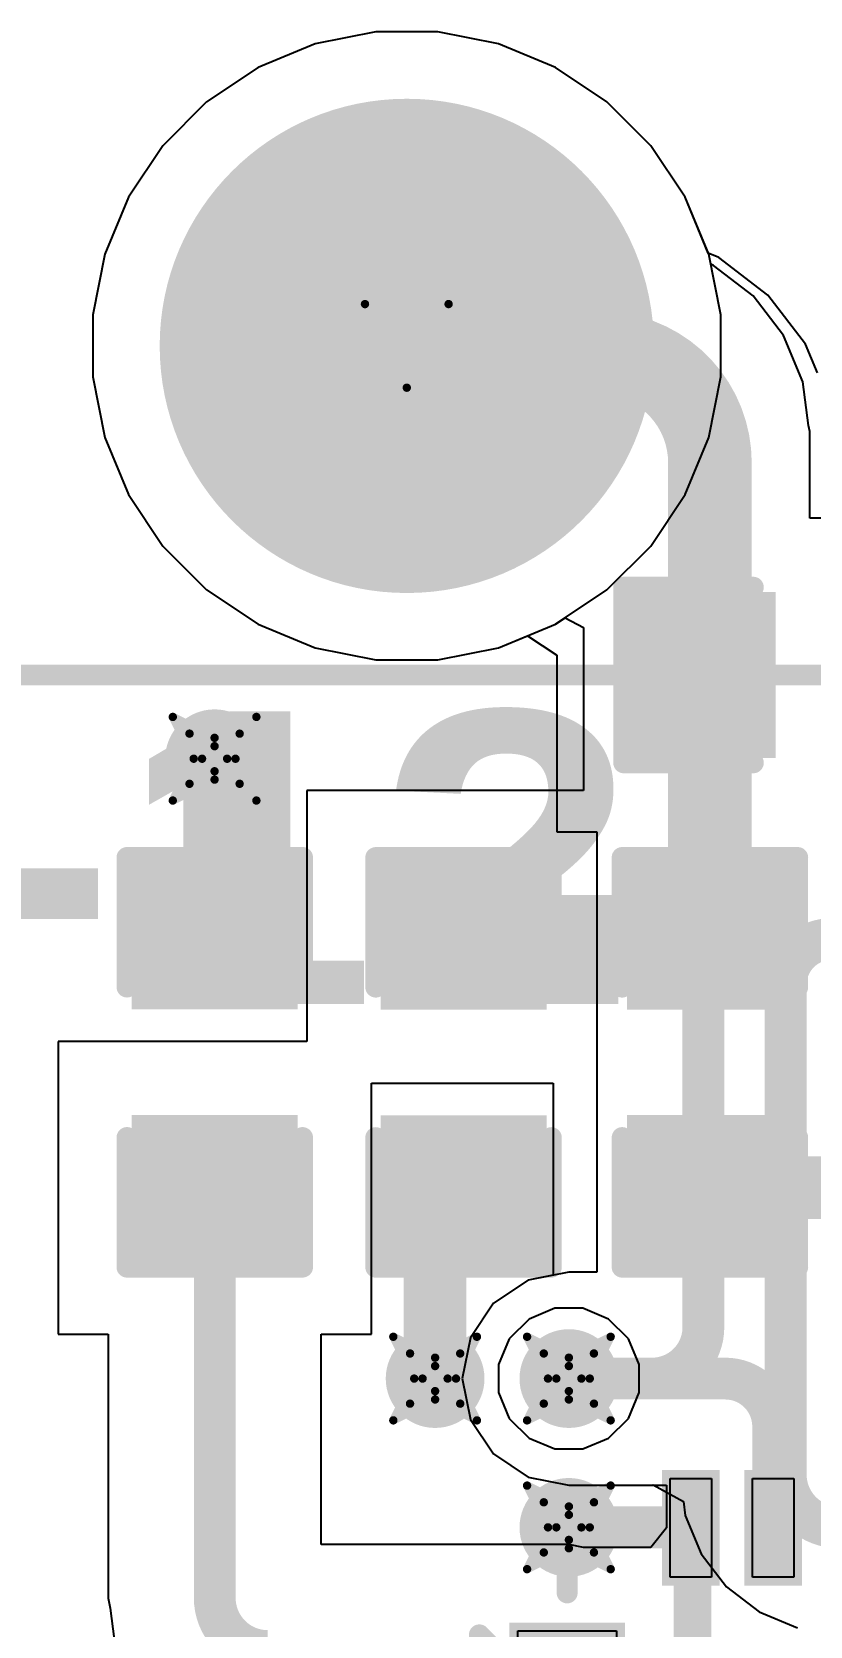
# Model space of a CAD drawing. Header units: inches. Extents: x -2 to 5376, y -4 to 5426.
# Drawn here: x 37.25 to 41.98, y 84.9 to 94.59 of the extents above; entities that cross this region are included whole.
import ezdxf

# ---------------------------------------------------------------- set-up
doc = ezdxf.new("R2010")
doc.units = ezdxf.units.IN
for name, color, linetype in [('Bottom Layer', 5, 'Continuous'), ('Bottom Overlay', 54, 'Continuous'), ('Bottom Paste', 16, 'Continuous'), ('Bottom Solder', 6, 'Continuous'), ('Drill Drawing', 1, 'Continuous'), ('Layer 1', 16, 'Continuous'), ('Layer 2', 76, 'Continuous'), ('Multi-Layer', 9, 'Continuous'), ('Pad Holes', 156, 'Continuous'), ('Top Layer', 1, 'Continuous'), ('Top Overlay', 2, 'Continuous'), ('Top Paste', 8, 'Continuous'), ('Top Solder', 216, 'Continuous'), ('Via Holes', 16, 'Continuous')]:
    doc.layers.add(name, color=color, linetype=linetype)
doc.styles.add('Arial Black_Bold', font='', dxfattribs={"height": 0.2})
doc.styles.get('Arial Black_Bold').set_extended_font_data('Arial Black', bold=True)

# ---------------------------------------------------------------- blocks, each defined once
blk = doc.blocks.new('VQFN_16_3_3__24')
at = {"layer": 'Top Layer'}
for points in [[(-0.8729, 1.8), (-0.6229, 1.8), (-0.6229, 1.2), (-0.8729, 1.2)], [(-0.373, 1.8), (-0.123, 1.8), (-0.123, 1.2), (-0.373, 1.2)], [(0.1271, 1.8), (0.3771, 1.8), (0.3771, 1.2), (0.1271, 1.2)], [(0.627, 1.8), (0.877, 1.8), (0.877, 1.2), (0.627, 1.2)], [(-1.8, 0.6234), (-1.8, 0.8734), (-1.2, 0.8734), (-1.2, 0.6234)], [(1.8, 0.8734), (1.8, 0.6234), (1.2, 0.6234), (1.2, 0.8734)], [(-0.7501, 0.7499), (0.7499, 0.7499), (0.7499, -0.7501), (-0.7501, -0.7501)], [(-1.8, 0.1235), (-1.8, 0.3735), (-1.2, 0.3735), (-1.2, 0.1235)], [(1.8, 0.3751), (1.8, 0.1251), (1.2, 0.1251), (1.2, 0.3751)], [(-1.8, -0.3766), (-1.8, -0.1266), (-1.2, -0.1266), (-1.2, -0.3766)], [(1.8, -0.1251), (1.8, -0.3751), (1.2, -0.3751), (1.2, -0.1251)], [(-1.8, -0.8765), (-1.8, -0.6265), (-1.2, -0.6265), (-1.2, -0.8765)], [(1.8, -0.6249), (1.8, -0.8749), (1.2, -0.8749), (1.2, -0.6249)], [(-0.6229, -1.8), (-0.8729, -1.8), (-0.8729, -1.2), (-0.6229, -1.2)], [(-0.123, -1.8), (-0.373, -1.8), (-0.373, -1.2), (-0.123, -1.2)], [(0.3771, -1.8), (0.1271, -1.8), (0.1271, -1.2), (0.3771, -1.2)], [(0.877, -1.8), (0.627, -1.8), (0.627, -1.2), (0.877, -1.2)]]:
    blk.add_hatch(color=1, dxfattribs=at).paths.add_polyline_path(points)
at = {"layer": 'Top Solder'}
for points in [[(-0.9237, 1.8508), (-0.5721, 1.8508), (-0.5721, 1.1492), (-0.9237, 1.1492)], [(-0.4238, 1.8508), (-0.0722, 1.8508), (-0.0722, 1.1492), (-0.4238, 1.1492)], [(0.0763, 1.8508), (0.4279, 1.8508), (0.4279, 1.1492), (0.0763, 1.1492)], [(0.5762, 1.8508), (0.9278, 1.8508), (0.9278, 1.1492), (0.5762, 1.1492)], [(-1.8508, 0.5726), (-1.8508, 0.9242), (-1.1492, 0.9242), (-1.1492, 0.5726)], [(1.8508, 0.9242), (1.8508, 0.5726), (1.1492, 0.5726), (1.1492, 0.9242)], [(-0.8009, 0.8007), (0.8007, 0.8007), (0.8007, -0.8009), (-0.8009, -0.8009)], [(-1.8508, 0.0727), (-1.8508, 0.4243), (-1.1492, 0.4243), (-1.1492, 0.0727)], [(1.8508, 0.4259), (1.8508, 0.0743), (1.1492, 0.0743), (1.1492, 0.4259)], [(-1.8508, -0.4274), (-1.8508, -0.0758), (-1.1492, -0.0758), (-1.1492, -0.4274)], [(1.8508, -0.0743), (1.8508, -0.4259), (1.1492, -0.4259), (1.1492, -0.0743)], [(-1.8508, -0.9273), (-1.8508, -0.5757), (-1.1492, -0.5757), (-1.1492, -0.9273)], [(1.8508, -0.5741), (1.8508, -0.9257), (1.1492, -0.9257), (1.1492, -0.5741)], [(-0.5721, -1.8508), (-0.9237, -1.8508), (-0.9237, -1.1492), (-0.5721, -1.1492)], [(-0.0722, -1.8508), (-0.4238, -1.8508), (-0.4238, -1.1492), (-0.0722, -1.1492)], [(0.4279, -1.8508), (0.0763, -1.8508), (0.0763, -1.1492), (0.4279, -1.1492)], [(0.9278, -1.8508), (0.5762, -1.8508), (0.5762, -1.1492), (0.9278, -1.1492)]]:
    blk.add_hatch(color=216, dxfattribs=at).paths.add_polyline_path(points)
at = {"layer": 'Top Overlay', "const_width": 0.127}
for points in [[(-1.4999, 1.1046), (-1.4999, 1.4999)], [(-1.4999, 1.4999), (-1.1041, 1.4999)], [(1.1082, 1.4999), (1.5001, 1.4999)], [(1.5001, 1.1046), (1.5001, 1.4999)], [(-2.0334, 0.85), (-1.9318, 0.7484)], [(-2.0334, 0.6468), (-2.0334, 0.85)], [(-2.0334, 0.6468), (-1.9318, 0.7484)], [(-1.4999, -1.5001), (-1.4999, -1.1076)], [(1.5001, -1.5001), (1.5001, -1.1061)], [(-1.4999, -1.5001), (-1.1041, -1.5001)], [(1.1082, -1.5001), (1.5001, -1.5001)]]:
    blk.add_lwpolyline(points, dxfattribs=at)
at = {"layer": 'Top Overlay', "const_width": 0.0635}
for points in [[(-1.5316, 1.4999, 1), (-1.4681, 1.4999, 1)], [(-1.5316, 1.4999, 1), (-1.4681, 1.4999, 1)], [(-1.1358, 1.4999, 1), (-1.0723, 1.4999, 1)], [(1.0765, 1.4999, 1), (1.14, 1.4999, 1)], [(1.4684, 1.4999, 1), (1.5319, 1.4999, 1)], [(1.4684, 1.4999, 1), (1.5319, 1.4999, 1)], [(-1.5316, 1.1046, 1), (-1.4681, 1.1046, 1)], [(1.4684, 1.1046, 1), (1.5319, 1.1046, 1)], [(-2.0651, 0.85, 1), (-2.0016, 0.85, 1)], [(-2.0651, 0.85, 1), (-2.0016, 0.85, 1)], [(-1.9635, 0.7484, 1), (-1.9, 0.7484, 1)], [(-1.9635, 0.7484, 1), (-1.9, 0.7484, 1)], [(-2.0651, 0.6468, 1), (-2.0016, 0.6468, 1)], [(-2.0651, 0.6468, 1), (-2.0016, 0.6468, 1)], [(-1.5316, -1.1076, 1), (-1.4681, -1.1076, 1)], [(1.4684, -1.1061, 1), (1.5319, -1.1061, 1)], [(-1.5316, -1.5001, 1), (-1.4681, -1.5001, 1)], [(-1.5316, -1.5001, 1), (-1.4681, -1.5001, 1)], [(-1.1358, -1.5001, 1), (-1.0723, -1.5001, 1)], [(1.0765, -1.5001, 1), (1.14, -1.5001, 1)], [(1.4684, -1.5001, 1), (1.5319, -1.5001, 1)], [(1.4684, -1.5001, 1), (1.5319, -1.5001, 1)]]:
    blk.add_lwpolyline(points, format="xyb", close=True, dxfattribs=at)
at = {"layer": 'Top Paste'}
for p, q in [((-0.8729, 1.8), (-0.8729, 1.8)), ((-0.8729, 1.8), (-0.6229, 1.8)), ((-0.8729, 1.2), (-0.8729, 1.8)), ((-0.6229, 1.8), (-0.6229, 1.2)), ((-0.3729, 1.8), (-0.3729, 1.8)), ((-0.3729, 1.8), (-0.1229, 1.8)), ((-0.3729, 1.2), (-0.3729, 1.8)), ((-0.1229, 1.8), (-0.1229, 1.2)), ((0.1271, 1.8), (0.1271, 1.8)), ((0.1271, 1.8), (0.3771, 1.8)), ((0.1271, 1.2), (0.1271, 1.8)), ((0.3771, 1.8), (0.3771, 1.2)), ((0.6271, 1.8), (0.6271, 1.8)), ((0.6271, 1.8), (0.8771, 1.8)), ((0.6271, 1.2), (0.6271, 1.8)), ((0.8771, 1.8), (0.8771, 1.2)), ((-0.6229, 1.2), (-0.8729, 1.2)), ((-0.1229, 1.2), (-0.3729, 1.2)), ((0.3771, 1.2), (0.1271, 1.2)), ((0.8771, 1.2), (0.6271, 1.2)), ((-1.7999, 0.6235), (-1.7999, 0.8735)), ((-1.7999, 0.8735), (-1.1999, 0.8735)), ((-1.1999, 0.8735), (-1.1999, 0.6235)), ((1.2, 0.6235), (1.2, 0.8735)), ((1.2, 0.8735), (1.8, 0.8735)), ((1.8, 0.8735), (1.8, 0.8735)), ((1.8, 0.8735), (1.8, 0.6235)), ((-1.7999, 0.6235), (-1.7999, 0.6235)), ((-1.1999, 0.6235), (-1.7999, 0.6235)), ((-0.6, 0.6), (-0.6, 0.6)), ((-0.6, 0.6), (0.6, 0.6)), ((-0.6, -0.6), (-0.6, 0.6)), ((0.6, 0.6), (0.6, -0.6)), ((1.8, 0.6235), (1.2, 0.6235)), ((-1.8, 0.1235), (-1.8, 0.3735)), ((-1.8, 0.3735), (-1.2, 0.3735)), ((-1.2, 0.3735), (-1.2, 0.1235)), ((1.2, 0.125), (1.2, 0.375)), ((1.2, 0.375), (1.8, 0.375)), ((1.8, 0.375), (1.8, 0.375)), ((1.8, 0.375), (1.8, 0.125)), ((-1.8, 0.1235), (-1.8, 0.1235)), ((-1.2, 0.1235), (-1.8, 0.1235)), ((1.8, 0.125), (1.2, 0.125)), ((-1.7999, -0.3765), (-1.7999, -0.1265)), ((-1.7999, -0.1265), (-1.1999, -0.1265)), ((-1.1999, -0.1265), (-1.1999, -0.3765)), ((1.2, -0.375), (1.2, -0.125)), ((1.2, -0.125), (1.8, -0.125)), ((1.8, -0.125), (1.8, -0.125)), ((1.8, -0.125), (1.8, -0.375)), ((-1.7999, -0.3765), (-1.7999, -0.3765)), ((-1.1999, -0.3765), (-1.7999, -0.3765)), ((1.8, -0.375), (1.2, -0.375)), ((-1.7999, -0.8765), (-1.7999, -0.6265)), ((-1.7999, -0.6265), (-1.1999, -0.6265)), ((-1.1999, -0.6265), (-1.1999, -0.8765)), ((0.6, -0.6), (-0.6, -0.6)), ((1.2, -0.875), (1.2, -0.625)), ((1.2, -0.625), (1.8, -0.625)), ((1.8, -0.625), (1.8, -0.625)), ((1.8, -0.625), (1.8, -0.875)), ((-1.7999, -0.8765), (-1.7999, -0.8765)), ((-1.1999, -0.8765), (-1.7999, -0.8765)), ((1.8, -0.875), (1.2, -0.875)), ((-0.8729, -1.8), (-0.8729, -1.2)), ((-0.8729, -1.2), (-0.6229, -1.2)), ((-0.6229, -1.2), (-0.6229, -1.8)), ((-0.3729, -1.8), (-0.3729, -1.2)), ((-0.3729, -1.2), (-0.1229, -1.2)), ((-0.1229, -1.2), (-0.1229, -1.8)), ((0.1271, -1.8), (0.1271, -1.2)), ((0.1271, -1.2), (0.3771, -1.2)), ((0.3771, -1.2), (0.3771, -1.8)), ((0.6271, -1.8), (0.6271, -1.2)), ((0.6271, -1.2), (0.8771, -1.2)), ((0.8771, -1.2), (0.8771, -1.8)), ((-0.6229, -1.8), (-0.8729, -1.8)), ((-0.6229, -1.8), (-0.6229, -1.8)), ((-0.1229, -1.8), (-0.3729, -1.8)), ((-0.1229, -1.8), (-0.1229, -1.8)), ((0.3771, -1.8), (0.1271, -1.8)), ((0.3771, -1.8), (0.3771, -1.8)), ((0.8771, -1.8), (0.6271, -1.8)), ((0.8771, -1.8), (0.8771, -1.8))]:
    blk.add_line(p, q, dxfattribs=at)
blk = doc.blocks.new('C___0603_99')
at = {"layer": 'Top Layer'}
for points in [[(-0.381, 0.4445), (-0.381, -0.4445), (-1.143, -0.4445), (-1.143, 0.4445)], [(1.143, 0.4445), (1.143, -0.4445), (0.381, -0.4445), (0.381, 0.4445)]]:
    blk.add_hatch(color=1, dxfattribs=at).paths.add_polyline_path(points)
at = {"layer": 'Top Paste'}
for points in [[(-0.381, 0.4445), (-0.381, -0.4445), (-1.143, -0.4445), (-1.143, 0.4445)], [(1.143, 0.4445), (1.143, -0.4445), (0.381, -0.4445), (0.381, 0.4445)]]:
    blk.add_hatch(color=8, dxfattribs=at).paths.add_polyline_path(points)
at = {"layer": 'Top Solder'}
for points in [[(-0.321, 0.5045), (-0.321, -0.5045), (-1.203, -0.5045), (-1.203, 0.5045)], [(1.203, 0.5045), (1.203, -0.5045), (0.321, -0.5045), (0.321, 0.5045)]]:
    blk.add_hatch(color=216, dxfattribs=at).paths.add_polyline_path(points)
at = {"layer": 'Top Overlay', "const_width": 0.127}
for points in [[(-1.2446, -0.5334), (-1.2446, 0.5334)], [(-0.4572, 0.5334), (-1.2446, 0.5334)], [(1.2446, 0.5334), (0.4572, 0.5334)], [(1.2446, -0.5334), (1.2446, 0.5334)], [(-0.4572, -0.5334), (-1.2446, -0.5334)], [(1.2446, -0.5334), (0.4572, -0.5334)]]:
    blk.add_lwpolyline(points, dxfattribs=at)
at = {"layer": 'Top Overlay', "const_width": 0.0635}
for points in [[(-1.2764, 0.5334, 1), (-1.2128, 0.5334, 1)], [(-1.2764, 0.5334, 1), (-1.2128, 0.5334, 1)], [(-0.4889, 0.5334, 1), (-0.4254, 0.5334, 1)], [(0.4254, 0.5334, 1), (0.4889, 0.5334, 1)], [(1.2128, 0.5334, 1), (1.2764, 0.5334, 1)], [(1.2128, 0.5334, 1), (1.2764, 0.5334, 1)], [(-1.2764, -0.5334, 1), (-1.2128, -0.5334, 1)], [(-1.2764, -0.5334, 1), (-1.2128, -0.5334, 1)], [(-0.4889, -0.5334, 1), (-0.4254, -0.5334, 1)], [(0.4254, -0.5334, 1), (0.4889, -0.5334, 1)], [(1.2128, -0.5334, 1), (1.2764, -0.5334, 1)], [(1.2128, -0.5334, 1), (1.2764, -0.5334, 1)]]:
    blk.add_lwpolyline(points, format="xyb", close=True, dxfattribs=at)
blk = doc.blocks.new('C___0603_100')
at = {"layer": 'Top Layer'}
for points in [[(-0.381, 0.4445), (-0.381, -0.4445), (-1.143, -0.4445), (-1.143, 0.4445)], [(1.143, 0.4445), (1.143, -0.4445), (0.381, -0.4445), (0.381, 0.4445)]]:
    blk.add_hatch(color=1, dxfattribs=at).paths.add_polyline_path(points)
at = {"layer": 'Top Paste'}
for points in [[(-0.381, 0.4445), (-0.381, -0.4445), (-1.143, -0.4445), (-1.143, 0.4445)], [(1.143, 0.4445), (1.143, -0.4445), (0.381, -0.4445), (0.381, 0.4445)]]:
    blk.add_hatch(color=8, dxfattribs=at).paths.add_polyline_path(points)
at = {"layer": 'Top Solder'}
for points in [[(-0.321, 0.5045), (-0.321, -0.5045), (-1.203, -0.5045), (-1.203, 0.5045)], [(1.203, 0.5045), (1.203, -0.5045), (0.321, -0.5045), (0.321, 0.5045)]]:
    blk.add_hatch(color=216, dxfattribs=at).paths.add_polyline_path(points)
at = {"layer": 'Top Overlay', "const_width": 0.127}
for points in [[(-1.2446, -0.5334), (-1.2446, 0.5334)], [(-0.4572, 0.5334), (-1.2446, 0.5334)], [(1.2446, 0.5334), (0.4572, 0.5334)], [(1.2446, -0.5334), (1.2446, 0.5334)], [(-0.4572, -0.5334), (-1.2446, -0.5334)], [(1.2446, -0.5334), (0.4572, -0.5334)]]:
    blk.add_lwpolyline(points, dxfattribs=at)
at = {"layer": 'Top Overlay', "const_width": 0.0635}
for points in [[(-1.2764, 0.5334, 1), (-1.2128, 0.5334, 1)], [(-1.2764, 0.5334, 1), (-1.2128, 0.5334, 1)], [(-0.4889, 0.5334, 1), (-0.4254, 0.5334, 1)], [(0.4254, 0.5334, 1), (0.4889, 0.5334, 1)], [(1.2128, 0.5334, 1), (1.2764, 0.5334, 1)], [(1.2128, 0.5334, 1), (1.2764, 0.5334, 1)], [(-1.2764, -0.5334, 1), (-1.2128, -0.5334, 1)], [(-1.2764, -0.5334, 1), (-1.2128, -0.5334, 1)], [(-0.4889, -0.5334, 1), (-0.4254, -0.5334, 1)], [(0.4254, -0.5334, 1), (0.4889, -0.5334, 1)], [(1.2128, -0.5334, 1), (1.2764, -0.5334, 1)], [(1.2128, -0.5334, 1), (1.2764, -0.5334, 1)]]:
    blk.add_lwpolyline(points, format="xyb", close=True, dxfattribs=at)
blk = doc.blocks.new('C___0603_102')
at = {"layer": 'Top Layer'}
for points in [[(-0.381, 0.4445), (-0.381, -0.4445), (-1.143, -0.4445), (-1.143, 0.4445)], [(1.143, 0.4445), (1.143, -0.4445), (0.381, -0.4445), (0.381, 0.4445)]]:
    blk.add_hatch(color=1, dxfattribs=at).paths.add_polyline_path(points)
at = {"layer": 'Top Paste'}
for points in [[(-0.381, 0.4445), (-0.381, -0.4445), (-1.143, -0.4445), (-1.143, 0.4445)], [(1.143, 0.4445), (1.143, -0.4445), (0.381, -0.4445), (0.381, 0.4445)]]:
    blk.add_hatch(color=8, dxfattribs=at).paths.add_polyline_path(points)
at = {"layer": 'Top Solder'}
for points in [[(-0.321, 0.5045), (-0.321, -0.5045), (-1.203, -0.5045), (-1.203, 0.5045)], [(1.203, 0.5045), (1.203, -0.5045), (0.321, -0.5045), (0.321, 0.5045)]]:
    blk.add_hatch(color=216, dxfattribs=at).paths.add_polyline_path(points)
at = {"layer": 'Top Overlay', "const_width": 0.127}
for points in [[(-1.2446, 0.5334), (-1.2446, -0.5334)], [(-1.2446, 0.5334), (-0.4572, 0.5334)], [(0.4572, 0.5334), (1.2446, 0.5334)], [(1.2446, 0.5334), (1.2446, -0.5334)], [(-1.2446, -0.5334), (-0.4572, -0.5334)], [(0.4572, -0.5334), (1.2446, -0.5334)]]:
    blk.add_lwpolyline(points, dxfattribs=at)
at = {"layer": 'Top Overlay', "const_width": 0.0635}
for points in [[(-1.2764, 0.5334, 1), (-1.2128, 0.5334, 1)], [(-1.2764, 0.5334, 1), (-1.2128, 0.5334, 1)], [(-0.4889, 0.5334, 1), (-0.4254, 0.5334, 1)], [(0.4254, 0.5334, 1), (0.4889, 0.5334, 1)], [(1.2128, 0.5334, 1), (1.2764, 0.5334, 1)], [(1.2128, 0.5334, 1), (1.2764, 0.5334, 1)], [(-1.2764, -0.5334, 1), (-1.2128, -0.5334, 1)], [(-1.2764, -0.5334, 1), (-1.2128, -0.5334, 1)], [(-0.4889, -0.5334, 1), (-0.4254, -0.5334, 1)], [(0.4254, -0.5334, 1), (0.4889, -0.5334, 1)], [(1.2128, -0.5334, 1), (1.2764, -0.5334, 1)], [(1.2128, -0.5334, 1), (1.2764, -0.5334, 1)]]:
    blk.add_lwpolyline(points, format="xyb", close=True, dxfattribs=at)
blk = doc.blocks.new('C___0603_B_103')
at = {"layer": 'Bottom Layer'}
for points in [[(-1.143, -0.4445), (-1.143, 0.4445), (-0.381, 0.4445), (-0.381, -0.4445)], [(0.381, -0.4445), (0.381, 0.4445), (1.143, 0.4445), (1.143, -0.4445)]]:
    blk.add_hatch(color=5, dxfattribs=at).paths.add_polyline_path(points)
at = {"layer": 'Bottom Paste'}
for points in [[(-1.143, -0.4445), (-1.143, 0.4445), (-0.381, 0.4445), (-0.381, -0.4445)], [(0.381, -0.4445), (0.381, 0.4445), (1.143, 0.4445), (1.143, -0.4445)]]:
    blk.add_hatch(color=16, dxfattribs=at).paths.add_polyline_path(points)
at = {"layer": 'Bottom Solder'}
for points in [[(-1.203, -0.5045), (-1.203, 0.5045), (-0.321, 0.5045), (-0.321, -0.5045)], [(0.321, -0.5045), (0.321, 0.5045), (1.203, 0.5045), (1.203, -0.5045)]]:
    blk.add_hatch(color=6, dxfattribs=at).paths.add_polyline_path(points)
at = {"layer": 'Bottom Overlay', "const_width": 0.127}
for points in [[(-1.2446, 0.5334), (-0.4572, 0.5334)], [(-1.2446, -0.5334), (-1.2446, 0.5334)], [(0.4572, 0.5334), (1.2446, 0.5334)], [(1.2446, -0.5334), (1.2446, 0.5334)], [(-1.2446, -0.5334), (-0.4572, -0.5334)], [(0.4572, -0.5334), (1.2446, -0.5334)]]:
    blk.add_lwpolyline(points, dxfattribs=at)
at = {"layer": 'Bottom Overlay', "const_width": 0.0635}
for points in [[(-1.2764, 0.5334, 1), (-1.2128, 0.5334, 1)], [(-1.2764, 0.5334, 1), (-1.2128, 0.5334, 1)], [(-0.4889, 0.5334, 1), (-0.4254, 0.5334, 1)], [(0.4254, 0.5334, 1), (0.4889, 0.5334, 1)], [(1.2128, 0.5334, 1), (1.2764, 0.5334, 1)], [(1.2128, 0.5334, 1), (1.2764, 0.5334, 1)], [(-1.2764, -0.5334, 1), (-1.2128, -0.5334, 1)], [(-1.2764, -0.5334, 1), (-1.2128, -0.5334, 1)], [(-0.4889, -0.5334, 1), (-0.4254, -0.5334, 1)], [(0.4254, -0.5334, 1), (0.4889, -0.5334, 1)], [(1.2128, -0.5334, 1), (1.2764, -0.5334, 1)], [(1.2128, -0.5334, 1), (1.2764, -0.5334, 1)]]:
    blk.add_lwpolyline(points, format="xyb", close=True, dxfattribs=at)
blk = doc.blocks.new('DB2ERM_5_08_12P_GN_128')
at = {"layer": 'Bottom Layer'}
h = blk.add_hatch(color=5, dxfattribs=at)
edge = h.paths.add_edge_path()
edge.add_arc((27.94, 0), 1.4, 0, 360)
at = {"layer": 'Bottom Solder'}
h = blk.add_hatch(color=6, dxfattribs=at)
edge = h.paths.add_edge_path()
edge.add_arc((27.94, 0), 1.5016, 0, 360)
at = {"layer": 'Layer 1'}
h = blk.add_hatch(color=16, dxfattribs=at)
edge = h.paths.add_edge_path()
edge.add_arc((27.94, 0), 1.4, 0, 360)
at = {"layer": 'Layer 2'}
h = blk.add_hatch(color=76, dxfattribs=at)
edge = h.paths.add_edge_path()
edge.add_arc((27.94, 0), 1.4, 0, 360)
at = {"layer": 'Multi-Layer'}
h = blk.add_hatch(color=9, dxfattribs=at)
edge = h.paths.add_edge_path()
edge.add_arc((27.94, 0), 1.4, 0, 360)
at = {"layer": 'Pad Holes'}
h = blk.add_hatch(color=7, dxfattribs=at)
edge = h.paths.add_edge_path()
edge.add_arc((27.94, 0), 0.95, 0, 360)
at = {"layer": 'Top Layer'}
h = blk.add_hatch(color=1, dxfattribs=at)
edge = h.paths.add_edge_path()
edge.add_arc((27.94, 0), 1.4, 0, 360)
at = {"layer": 'Top Solder'}
h = blk.add_hatch(color=216, dxfattribs=at)
edge = h.paths.add_edge_path()
edge.add_arc((27.94, 0), 1.5016, 0, 360)
at = {"layer": 'Top Overlay', "const_width": 0.127}
blk.add_lwpolyline([(35.6362, 2), (-35.6362, 2)], dxfattribs=at)

msp = doc.modelspace()

# ---------------------------------------------------------------- hatches: boundary and pattern name
at = {"layer": 'Bottom Layer'}
h = msp.add_hatch(color=5, dxfattribs=at)
edge = h.paths.add_edge_path()
edge.add_arc((38.357, 90.1706), 0.3, 0, 360)
h = msp.add_hatch(color=5, dxfattribs=at)
edge = h.paths.add_edge_path()
edge.add_arc((39.6971, 86.4042), 0.3, 0, 360)
h = msp.add_hatch(color=5, dxfattribs=at)
edge = h.paths.add_edge_path()
edge.add_arc((40.5099, 86.4042), 0.3, 0, 360)
h = msp.add_hatch(color=5, dxfattribs=at)
edge = h.paths.add_edge_path()
edge.add_arc((40.51, 85.5), 0.3, 0, 360)
at = {"layer": 'Layer 1'}
h = msp.add_hatch(color=16, dxfattribs=at)
edge = h.paths.add_edge_path()
edge.add_arc((38.357, 90.1706), 0.3, 0, 360)
h = msp.add_hatch(color=16, dxfattribs=at)
edge = h.paths.add_edge_path()
edge.add_arc((39.6971, 86.4042), 0.3, 0, 360)
h = msp.add_hatch(color=16, dxfattribs=at)
edge = h.paths.add_edge_path()
edge.add_arc((40.5099, 86.4042), 0.3, 0, 360)
h = msp.add_hatch(color=16, dxfattribs=at)
edge = h.paths.add_edge_path()
edge.add_arc((40.51, 85.5), 0.3, 0, 360)
at = {"layer": 'Layer 2'}
h = msp.add_hatch(color=76, dxfattribs=at)
edge = h.paths.add_edge_path()
edge.add_arc((38.357, 90.1706), 0.3, 0, 360)
h = msp.add_hatch(color=76, dxfattribs=at)
edge = h.paths.add_edge_path()
edge.add_arc((39.6971, 86.4042), 0.3, 0, 360)
h = msp.add_hatch(color=76, dxfattribs=at)
edge = h.paths.add_edge_path()
edge.add_arc((40.5099, 86.4042), 0.3, 0, 360)
h = msp.add_hatch(color=76, dxfattribs=at)
edge = h.paths.add_edge_path()
edge.add_arc((40.51, 85.5), 0.3, 0, 360)
at = {"layer": 'Top Layer'}
h = msp.add_hatch(color=1, dxfattribs=at)
edge = h.paths.add_edge_path()
edge.add_arc((38.357, 90.1706), 0.3, 0, 360)
h = msp.add_hatch(color=1, dxfattribs=at)
edge = h.paths.add_edge_path()
edge.add_arc((39.6971, 86.4042), 0.3, 0, 360)
h = msp.add_hatch(color=1, dxfattribs=at)
edge = h.paths.add_edge_path()
edge.add_arc((40.5099, 86.4042), 0.3, 0, 360)
h = msp.add_hatch(color=1, dxfattribs=at)
edge = h.paths.add_edge_path()
edge.add_arc((40.51, 85.5), 0.3, 0, 360)
at = {"layer": 'Via Holes'}
h = msp.add_hatch(color=7, dxfattribs=at)
edge = h.paths.add_edge_path()
edge.add_arc((38.357, 90.1706), 0.15, 0, 360)
h = msp.add_hatch(color=7, dxfattribs=at)
edge = h.paths.add_edge_path()
edge.add_arc((39.6971, 86.4042), 0.15, 0, 360)
h = msp.add_hatch(color=7, dxfattribs=at)
edge = h.paths.add_edge_path()
edge.add_arc((40.5099, 86.4042), 0.15, 0, 360)
h = msp.add_hatch(color=7, dxfattribs=at)
edge = h.paths.add_edge_path()
edge.add_arc((40.51, 85.5), 0.15, 0, 360)

# ---------------------------------------------------------------- linework, layer by layer
at = {"layer": 'Bottom Layer'}
for p, q in [((39.3371, 94.5872), (38.9685, 94.5139)), ((39.7129, 94.5872), (39.3371, 94.5872)), ((40.0816, 94.5139), (39.7129, 94.5872)), ((38.9685, 94.5139), (38.6212, 94.3701)), ((40.4288, 94.3701), (40.0816, 94.5139)), ((38.6212, 94.3701), (38.3087, 94.1613)), ((40.7413, 94.1613), (40.4288, 94.3701)), ((38.3087, 94.1613), (38.043, 93.8955)), ((41.0071, 93.8955), (40.7413, 94.1613)), ((38.043, 93.8955), (37.8342, 93.583)), ((41.2159, 93.583), (41.0071, 93.8955)), ((37.8342, 93.583), (37.6903, 93.2358)), ((41.3597, 93.2358), (41.2159, 93.583)), ((37.6903, 93.2358), (37.617, 92.8671)), ((41.3718, 93.1749), (41.3597, 93.2358)), ((41.3884, 93.1681), (41.3718, 93.1749)), ((41.6297, 92.9829), (41.3884, 93.1681)), ((41.8149, 92.7415), (41.6297, 92.9829)), ((37.617, 92.8671), (37.617, 92.4913)), ((41.9314, 92.4604), (41.8149, 92.7415)), ((37.617, 92.4913), (37.6903, 92.1227)), ((41.9662, 92.1955), (41.9314, 92.4604)), ((41.9735, 92.1588), (41.9662, 92.1955)), ((41.9735, 91.6318), (41.9735, 92.1588)), ((37.6903, 92.1227), (37.8342, 91.7755)), ((37.8342, 91.7755), (38.043, 91.4629)), ((42.2027, 91.6318), (41.9735, 91.6318)), ((38.043, 91.4629), (38.3087, 91.1972)), ((38.3087, 91.1972), (38.6212, 90.9884)), ((38.6212, 90.9884), (38.9685, 90.8446)), ((40.0816, 90.8446), (40.2592, 90.9181)), ((40.2592, 90.9181), (40.437, 90.7993)), ((38.9685, 90.8446), (39.3371, 90.7712)), ((39.3371, 90.7712), (39.7129, 90.7712)), ((39.7129, 90.7712), (40.0816, 90.8446)), ((40.437, 90.7993), (40.437, 89.7268)), ((40.437, 89.7268), (40.6799, 89.7268)), ((40.6799, 89.7268), (40.6799, 87.0516)), ((40.2621, 87.0023), (40.0521, 86.862)), ((40.5099, 87.0516), (40.2621, 87.0023)), ((40.6799, 87.0516), (40.5099, 87.0516)), ((40.0521, 86.862), (39.9117, 86.6519)), ((39.9117, 86.6519), (39.8624, 86.4042)), ((39.8624, 86.4042), (39.9117, 86.1564)), ((39.9117, 86.1564), (40.0521, 85.9463)), ((40.0521, 85.9463), (40.2621, 85.806)), ((40.2621, 85.806), (40.5099, 85.7567)), ((40.5099, 85.7567), (41.0156, 85.7567)), ((41.0156, 85.7567), (41.022, 85.758)), ((41.022, 85.758), (41.2061, 85.6566)), ((41.2061, 85.6566), (41.2172, 85.5721)), ((41.2172, 85.5721), (41.3136, 85.3393)), ((41.3136, 85.3393), (41.467, 85.1394)), ((41.467, 85.1394), (41.6668, 84.9861)), ((41.6668, 84.9861), (41.8996, 84.8897))]:
    msp.add_line(p, q, dxfattribs=at)
at = {"layer": 'Bottom Layer', "const_width": 0.254}
for points in [[(39.525, 92.6792), (40.8057, 92.6792)], [(41.3261, 90.6792), (41.3261, 92.1588)], [(41.3274, 86.7159), (41.3274, 90.678)], [(41.8276, 85.8218), (41.8276, 88.7972)], [(40.5099, 86.4042), (41.0156, 86.4042)]]:
    msp.add_lwpolyline(points, dxfattribs=at)
at = {"layer": 'Bottom Layer', "const_width": 0.127}
for points in [[(39.4615, 92.6792, 1), (39.5885, 92.6792, 1)], [(40.7422, 92.6792, 1), (40.8692, 92.6792, 1)], [(40.7422, 92.6792, 1), (40.8692, 92.6792, 1)], [(41.2626, 92.1588, 1), (41.3896, 92.1588, 1)], [(41.2626, 92.1588, 1), (41.3896, 92.1588, 1)], [(41.2626, 90.6792, 1), (41.3896, 90.6792, 1)], [(41.2639, 90.678, 1), (41.3909, 90.678, 1)], [(41.7641, 88.7972, 1), (41.8911, 88.7972, 1)], [(41.7641, 88.7972, 1), (41.8911, 88.7972, 1)], [(41.2639, 86.7159, 1), (41.3909, 86.7159, 1)], [(41.2639, 86.7159, 1), (41.3909, 86.7159, 1)], [(40.4464, 86.4042, 1), (40.5734, 86.4042, 1)], [(40.9521, 86.4042, 1), (41.0791, 86.4042, 1)], [(40.9521, 86.4042, 1), (41.0791, 86.4042, 1)], [(41.7641, 85.8218, 1), (41.8911, 85.8218, 1)], [(41.7641, 85.8218, 1), (41.8911, 85.8218, 1)]]:
    msp.add_lwpolyline(points, format="xyb", close=True, dxfattribs=at)
at = {"layer": 'Bottom Layer', "const_width": 0.254}
for points in [[(40.8057, 92.6792, -0.414214), (41.3261, 92.1588)], [(41.8276, 88.7972, -0.414214), (42.1052, 89.0749)], [(41.3274, 86.7159, -0.414214), (41.0156, 86.4042)], [(42.1494, 85.5, -0.414214), (41.8276, 85.8218)]]:
    msp.add_lwpolyline(points, format="xyb", dxfattribs=at)
at = {"layer": 'Drill Drawing', "const_width": 0.0508}
for points in [[(39.271, 92.9332), (39.779, 92.9332)], [(39.271, 92.9332), (39.525, 92.4252)], [(39.525, 92.4252), (39.779, 92.9332)], [(38.103, 90.4246), (38.357, 90.2976)], [(38.103, 90.4246), (38.23, 90.1706)], [(38.357, 90.2976), (38.611, 90.4246)], [(38.484, 90.1706), (38.611, 90.4246)], [(38.2046, 90.323), (38.357, 90.2468)], [(38.2046, 90.323), (38.2808, 90.1706)], [(38.357, 90.2468), (38.5094, 90.323)], [(38.4332, 90.1706), (38.5094, 90.323)], [(38.103, 89.9166), (38.23, 90.1706)], [(38.2046, 90.0182), (38.2808, 90.1706)], [(38.4332, 90.1706), (38.5094, 90.0182)], [(38.484, 90.1706), (38.611, 89.9166)], [(38.2046, 90.0182), (38.357, 90.0944)], [(38.357, 90.0944), (38.5094, 90.0182)], [(38.103, 89.9166), (38.357, 90.0436)], [(38.357, 90.0436), (38.611, 89.9166)], [(39.4431, 86.6582), (39.6971, 86.5312)], [(39.4431, 86.6582), (39.5701, 86.4042)], [(39.6971, 86.5312), (39.9511, 86.6582)], [(39.8241, 86.4042), (39.9511, 86.6582)], [(40.2559, 86.6582), (40.5099, 86.5312)], [(40.2559, 86.6582), (40.3829, 86.4042)], [(40.5099, 86.5312), (40.7639, 86.6582)], [(40.6369, 86.4042), (40.7639, 86.6582)], [(39.5447, 86.5566), (39.6971, 86.4804)], [(39.5447, 86.5566), (39.6209, 86.4042)], [(39.6971, 86.4804), (39.8495, 86.5566)], [(39.7733, 86.4042), (39.8495, 86.5566)], [(40.3575, 86.5566), (40.5099, 86.4804)], [(40.3575, 86.5566), (40.4337, 86.4042)], [(40.5099, 86.4804), (40.6623, 86.5566)], [(40.5861, 86.4042), (40.6623, 86.5566)], [(39.4431, 86.1502), (39.5701, 86.4042)], [(39.5447, 86.2518), (39.6209, 86.4042)], [(39.7733, 86.4042), (39.8495, 86.2518)], [(39.8241, 86.4042), (39.9511, 86.1502)], [(40.2559, 86.1502), (40.3829, 86.4042)], [(40.3575, 86.2518), (40.4337, 86.4042)], [(40.5861, 86.4042), (40.6623, 86.2518)], [(40.6369, 86.4042), (40.7639, 86.1502)], [(39.5447, 86.2518), (39.6971, 86.328)], [(39.6971, 86.328), (39.8495, 86.2518)], [(40.3575, 86.2518), (40.5099, 86.328)], [(40.5099, 86.328), (40.6623, 86.2518)], [(39.4431, 86.1502), (39.6971, 86.2772)], [(39.6971, 86.2772), (39.9511, 86.1502)], [(40.2559, 86.1502), (40.5099, 86.2772)], [(40.5099, 86.2772), (40.7639, 86.1502)], [(40.256, 85.754), (40.51, 85.627)], [(40.256, 85.754), (40.383, 85.5)], [(40.51, 85.627), (40.764, 85.754)], [(40.637, 85.5), (40.764, 85.754)], [(40.3576, 85.6524), (40.51, 85.5762)], [(40.3576, 85.6524), (40.4338, 85.5)], [(40.51, 85.5762), (40.6624, 85.6524)], [(40.5862, 85.5), (40.6624, 85.6524)], [(40.256, 85.246), (40.383, 85.5)], [(40.3576, 85.3476), (40.4338, 85.5)], [(40.3576, 85.3476), (40.51, 85.4238)], [(40.51, 85.4238), (40.6624, 85.3476)], [(40.5862, 85.5), (40.6624, 85.3476)], [(40.637, 85.5), (40.764, 85.246)], [(40.256, 85.246), (40.51, 85.373)], [(40.51, 85.373), (40.764, 85.246)]]:
    msp.add_lwpolyline(points, dxfattribs=at)
at = {"layer": 'Drill Drawing', "const_width": 0.0254}
for points in [[(39.2583, 92.9332, 1), (39.2837, 92.9332, 1)], [(39.2583, 92.9332, 1), (39.2837, 92.9332, 1)], [(39.7663, 92.9332, 1), (39.7917, 92.9332, 1)], [(39.7663, 92.9332, 1), (39.7917, 92.9332, 1)], [(39.5123, 92.4252, 1), (39.5377, 92.4252, 1)], [(39.5123, 92.4252, 1), (39.5377, 92.4252, 1)], [(38.0903, 90.4246, 1), (38.1157, 90.4246, 1)], [(38.0903, 90.4246, 1), (38.1157, 90.4246, 1)], [(38.5983, 90.4246, 1), (38.6237, 90.4246, 1)], [(38.5983, 90.4246, 1), (38.6237, 90.4246, 1)], [(38.1919, 90.323, 1), (38.2173, 90.323, 1)], [(38.1919, 90.323, 1), (38.2173, 90.323, 1)], [(38.3443, 90.2976, 1), (38.3697, 90.2976, 1)], [(38.3443, 90.2976, 1), (38.3697, 90.2976, 1)], [(38.4967, 90.323, 1), (38.5221, 90.323, 1)], [(38.4967, 90.323, 1), (38.5221, 90.323, 1)], [(38.2173, 90.1706, 1), (38.2427, 90.1706, 1)], [(38.2173, 90.1706, 1), (38.2427, 90.1706, 1)], [(38.2681, 90.1706, 1), (38.2935, 90.1706, 1)], [(38.2681, 90.1706, 1), (38.2935, 90.1706, 1)], [(38.3443, 90.2468, 1), (38.3697, 90.2468, 1)], [(38.3443, 90.2468, 1), (38.3697, 90.2468, 1)], [(38.4205, 90.1706, 1), (38.4459, 90.1706, 1)], [(38.4205, 90.1706, 1), (38.4459, 90.1706, 1)], [(38.4713, 90.1706, 1), (38.4967, 90.1706, 1)], [(38.4713, 90.1706, 1), (38.4967, 90.1706, 1)], [(38.3443, 90.0944, 1), (38.3697, 90.0944, 1)], [(38.3443, 90.0944, 1), (38.3697, 90.0944, 1)], [(38.1919, 90.0182, 1), (38.2173, 90.0182, 1)], [(38.1919, 90.0182, 1), (38.2173, 90.0182, 1)], [(38.3443, 90.0436, 1), (38.3697, 90.0436, 1)], [(38.3443, 90.0436, 1), (38.3697, 90.0436, 1)], [(38.4967, 90.0182, 1), (38.5221, 90.0182, 1)], [(38.4967, 90.0182, 1), (38.5221, 90.0182, 1)], [(38.0903, 89.9166, 1), (38.1157, 89.9166, 1)], [(38.0903, 89.9166, 1), (38.1157, 89.9166, 1)], [(38.5983, 89.9166, 1), (38.6237, 89.9166, 1)], [(38.5983, 89.9166, 1), (38.6237, 89.9166, 1)], [(39.4304, 86.6582, 1), (39.4558, 86.6582, 1)], [(39.4304, 86.6582, 1), (39.4558, 86.6582, 1)], [(39.9384, 86.6582, 1), (39.9638, 86.6582, 1)], [(39.9384, 86.6582, 1), (39.9638, 86.6582, 1)], [(40.2432, 86.6582, 1), (40.2686, 86.6582, 1)], [(40.2432, 86.6582, 1), (40.2686, 86.6582, 1)], [(40.7512, 86.6582, 1), (40.7766, 86.6582, 1)], [(40.7512, 86.6582, 1), (40.7766, 86.6582, 1)], [(39.532, 86.5566, 1), (39.5574, 86.5566, 1)], [(39.532, 86.5566, 1), (39.5574, 86.5566, 1)], [(39.6844, 86.5312, 1), (39.7098, 86.5312, 1)], [(39.6844, 86.5312, 1), (39.7098, 86.5312, 1)], [(39.8368, 86.5566, 1), (39.8622, 86.5566, 1)], [(39.8368, 86.5566, 1), (39.8622, 86.5566, 1)], [(40.3448, 86.5566, 1), (40.3702, 86.5566, 1)], [(40.3448, 86.5566, 1), (40.3702, 86.5566, 1)], [(40.4972, 86.5312, 1), (40.5226, 86.5312, 1)], [(40.4972, 86.5312, 1), (40.5226, 86.5312, 1)], [(40.6496, 86.5566, 1), (40.675, 86.5566, 1)], [(40.6496, 86.5566, 1), (40.675, 86.5566, 1)], [(39.5574, 86.4042, 1), (39.5828, 86.4042, 1)], [(39.5574, 86.4042, 1), (39.5828, 86.4042, 1)], [(39.6082, 86.4042, 1), (39.6336, 86.4042, 1)], [(39.6082, 86.4042, 1), (39.6336, 86.4042, 1)], [(39.6844, 86.4804, 1), (39.7098, 86.4804, 1)], [(39.6844, 86.4804, 1), (39.7098, 86.4804, 1)], [(39.7606, 86.4042, 1), (39.786, 86.4042, 1)], [(39.7606, 86.4042, 1), (39.786, 86.4042, 1)], [(39.8114, 86.4042, 1), (39.8368, 86.4042, 1)], [(39.8114, 86.4042, 1), (39.8368, 86.4042, 1)], [(40.3702, 86.4042, 1), (40.3956, 86.4042, 1)], [(40.3702, 86.4042, 1), (40.3956, 86.4042, 1)], [(40.421, 86.4042, 1), (40.4464, 86.4042, 1)], [(40.421, 86.4042, 1), (40.4464, 86.4042, 1)], [(40.4972, 86.4804, 1), (40.5226, 86.4804, 1)], [(40.4972, 86.4804, 1), (40.5226, 86.4804, 1)], [(40.5734, 86.4042, 1), (40.5988, 86.4042, 1)], [(40.5734, 86.4042, 1), (40.5988, 86.4042, 1)], [(40.6242, 86.4042, 1), (40.6496, 86.4042, 1)], [(40.6242, 86.4042, 1), (40.6496, 86.4042, 1)], [(39.6844, 86.328, 1), (39.7098, 86.328, 1)], [(39.6844, 86.328, 1), (39.7098, 86.328, 1)], [(40.4972, 86.328, 1), (40.5226, 86.328, 1)], [(40.4972, 86.328, 1), (40.5226, 86.328, 1)], [(39.532, 86.2518, 1), (39.5574, 86.2518, 1)], [(39.532, 86.2518, 1), (39.5574, 86.2518, 1)], [(39.6844, 86.2772, 1), (39.7098, 86.2772, 1)], [(39.6844, 86.2772, 1), (39.7098, 86.2772, 1)], [(39.8368, 86.2518, 1), (39.8622, 86.2518, 1)], [(39.8368, 86.2518, 1), (39.8622, 86.2518, 1)], [(40.3448, 86.2518, 1), (40.3702, 86.2518, 1)], [(40.3448, 86.2518, 1), (40.3702, 86.2518, 1)], [(40.4972, 86.2772, 1), (40.5226, 86.2772, 1)], [(40.4972, 86.2772, 1), (40.5226, 86.2772, 1)], [(40.6496, 86.2518, 1), (40.675, 86.2518, 1)], [(40.6496, 86.2518, 1), (40.675, 86.2518, 1)], [(39.4304, 86.1502, 1), (39.4558, 86.1502, 1)], [(39.4304, 86.1502, 1), (39.4558, 86.1502, 1)], [(39.9384, 86.1502, 1), (39.9638, 86.1502, 1)], [(39.9384, 86.1502, 1), (39.9638, 86.1502, 1)], [(40.2432, 86.1502, 1), (40.2686, 86.1502, 1)], [(40.2432, 86.1502, 1), (40.2686, 86.1502, 1)], [(40.7512, 86.1502, 1), (40.7766, 86.1502, 1)], [(40.7512, 86.1502, 1), (40.7766, 86.1502, 1)], [(40.2433, 85.754, 1), (40.2687, 85.754, 1)], [(40.2433, 85.754, 1), (40.2687, 85.754, 1)], [(40.7513, 85.754, 1), (40.7767, 85.754, 1)], [(40.7513, 85.754, 1), (40.7767, 85.754, 1)], [(40.3449, 85.6524, 1), (40.3703, 85.6524, 1)], [(40.3449, 85.6524, 1), (40.3703, 85.6524, 1)], [(40.4973, 85.627, 1), (40.5227, 85.627, 1)], [(40.4973, 85.627, 1), (40.5227, 85.627, 1)], [(40.6497, 85.6524, 1), (40.6751, 85.6524, 1)], [(40.6497, 85.6524, 1), (40.6751, 85.6524, 1)], [(40.4973, 85.5762, 1), (40.5227, 85.5762, 1)], [(40.4973, 85.5762, 1), (40.5227, 85.5762, 1)], [(40.3703, 85.5, 1), (40.3957, 85.5, 1)], [(40.3703, 85.5, 1), (40.3957, 85.5, 1)], [(40.4211, 85.5, 1), (40.4465, 85.5, 1)], [(40.4211, 85.5, 1), (40.4465, 85.5, 1)], [(40.4973, 85.4238, 1), (40.5227, 85.4238, 1)], [(40.4973, 85.4238, 1), (40.5227, 85.4238, 1)], [(40.5735, 85.5, 1), (40.5989, 85.5, 1)], [(40.5735, 85.5, 1), (40.5989, 85.5, 1)], [(40.6243, 85.5, 1), (40.6497, 85.5, 1)], [(40.6243, 85.5, 1), (40.6497, 85.5, 1)], [(40.3449, 85.3476, 1), (40.3703, 85.3476, 1)], [(40.3449, 85.3476, 1), (40.3703, 85.3476, 1)], [(40.4973, 85.373, 1), (40.5227, 85.373, 1)], [(40.4973, 85.373, 1), (40.5227, 85.373, 1)], [(40.6497, 85.3476, 1), (40.6751, 85.3476, 1)], [(40.6497, 85.3476, 1), (40.6751, 85.3476, 1)], [(40.2433, 85.246, 1), (40.2687, 85.246, 1)], [(40.2433, 85.246, 1), (40.2687, 85.246, 1)], [(40.7513, 85.246, 1), (40.7767, 85.246, 1)], [(40.7513, 85.246, 1), (40.7767, 85.246, 1)]]:
    msp.add_lwpolyline(points, format="xyb", close=True, dxfattribs=at)
at = {"layer": 'Layer 1'}
for p, q in [((39.3371, 94.5872), (38.9685, 94.5139)), ((39.7129, 94.5872), (39.3371, 94.5872)), ((40.0816, 94.5139), (39.7129, 94.5872)), ((38.9685, 94.5139), (38.6212, 94.3701)), ((40.4288, 94.3701), (40.0816, 94.5139)), ((38.6212, 94.3701), (38.3087, 94.1613)), ((40.7413, 94.1613), (40.4288, 94.3701)), ((38.3087, 94.1613), (38.043, 93.8955)), ((41.0071, 93.8955), (40.7413, 94.1613)), ((38.043, 93.8955), (37.8342, 93.583)), ((41.2159, 93.583), (41.0071, 93.8955)), ((37.8342, 93.583), (37.6903, 93.2358)), ((41.3597, 93.2358), (41.2159, 93.583)), ((37.6903, 93.2358), (37.617, 92.8671)), ((41.433, 92.8671), (41.3597, 93.2358)), ((37.617, 92.8671), (37.617, 92.4913)), ((41.433, 92.4913), (41.433, 92.8671)), ((37.617, 92.4913), (37.6903, 92.1227)), ((41.3597, 92.1227), (41.433, 92.4913)), ((37.6903, 92.1227), (37.8342, 91.7755)), ((41.2159, 91.7755), (41.3597, 92.1227)), ((37.8342, 91.7755), (38.043, 91.4629)), ((41.0071, 91.4629), (41.2159, 91.7755)), ((38.043, 91.4629), (38.3087, 91.1972)), ((40.7413, 91.1972), (41.0071, 91.4629)), ((38.3087, 91.1972), (38.6212, 90.9884)), ((40.4288, 90.9884), (40.7413, 91.1972)), ((38.6212, 90.9884), (38.9685, 90.8446)), ((40.0816, 90.8446), (40.4288, 90.9884)), ((38.9685, 90.8446), (39.3371, 90.7712)), ((39.3371, 90.7712), (39.7129, 90.7712)), ((39.7129, 90.7712), (40.0816, 90.8446)), ((40.4249, 86.8312), (40.268, 86.7661)), ((40.5948, 86.8312), (40.4249, 86.8312)), ((40.7517, 86.7661), (40.5948, 86.8312)), ((40.268, 86.7661), (40.1479, 86.646)), ((40.8719, 86.646), (40.7517, 86.7661)), ((40.1479, 86.646), (40.0829, 86.4891)), ((40.9369, 86.4891), (40.8719, 86.646)), ((40.0829, 86.4891), (40.0829, 86.3192)), ((40.9369, 86.3192), (40.9369, 86.4891)), ((40.0829, 86.3192), (40.1479, 86.1623)), ((40.8719, 86.1623), (40.9369, 86.3192)), ((40.1479, 86.1623), (40.268, 86.0422)), ((40.7517, 86.0422), (40.8719, 86.1623)), ((40.268, 86.0422), (40.4249, 85.9772)), ((40.5948, 85.9772), (40.7517, 86.0422)), ((40.4249, 85.9772), (40.5948, 85.9772))]:
    msp.add_line(p, q, dxfattribs=at)
at = {"layer": 'Layer 2'}
for p, q in [((39.3371, 94.5872), (38.9685, 94.5139)), ((39.7129, 94.5872), (39.3371, 94.5872)), ((40.0816, 94.5139), (39.7129, 94.5872)), ((38.9685, 94.5139), (38.6212, 94.3701)), ((40.4288, 94.3701), (40.0816, 94.5139)), ((38.6212, 94.3701), (38.3087, 94.1613)), ((40.7413, 94.1613), (40.4288, 94.3701)), ((38.3087, 94.1613), (38.043, 93.8955)), ((41.0071, 93.8955), (40.7413, 94.1613)), ((38.043, 93.8955), (37.8342, 93.583)), ((41.2159, 93.583), (41.0071, 93.8955)), ((37.8342, 93.583), (37.6903, 93.2358)), ((41.3597, 93.2358), (41.2159, 93.583)), ((37.6903, 93.2358), (37.617, 92.8671)), ((41.433, 92.8671), (41.3597, 93.2358)), ((37.617, 92.8671), (37.617, 92.4913)), ((41.433, 92.4913), (41.433, 92.8671)), ((37.617, 92.4913), (37.6903, 92.1227)), ((41.3597, 92.1227), (41.433, 92.4913)), ((37.6903, 92.1227), (37.8342, 91.7755)), ((41.2159, 91.7755), (41.3597, 92.1227)), ((37.8342, 91.7755), (38.043, 91.4629)), ((41.0071, 91.4629), (41.2159, 91.7755)), ((38.043, 91.4629), (38.3087, 91.1972)), ((40.7413, 91.1972), (41.0071, 91.4629)), ((38.3087, 91.1972), (38.6212, 90.9884)), ((40.4288, 90.9884), (40.7413, 91.1972)), ((38.6212, 90.9884), (38.9685, 90.8446)), ((40.0816, 90.8446), (40.4288, 90.9884)), ((38.9685, 90.8446), (39.3371, 90.7712)), ((39.3371, 90.7712), (39.7129, 90.7712)), ((39.7129, 90.7712), (40.0816, 90.8446)), ((40.4249, 86.8312), (40.268, 86.7661)), ((40.5948, 86.8312), (40.4249, 86.8312)), ((40.7517, 86.7661), (40.5948, 86.8312)), ((40.268, 86.7661), (40.1479, 86.646)), ((40.8719, 86.646), (40.7517, 86.7661)), ((40.1479, 86.646), (40.0829, 86.4891)), ((40.9369, 86.4891), (40.8719, 86.646)), ((40.0829, 86.4891), (40.0829, 86.3192)), ((40.9369, 86.3192), (40.9369, 86.4891)), ((40.0829, 86.3192), (40.1479, 86.1623)), ((40.8719, 86.1623), (40.9369, 86.3192)), ((40.1479, 86.1623), (40.268, 86.0422)), ((40.7517, 86.0422), (40.8719, 86.1623)), ((40.268, 86.0422), (40.4249, 85.9772)), ((40.5948, 85.9772), (40.7517, 86.0422)), ((40.4249, 85.9772), (40.5948, 85.9772))]:
    msp.add_line(p, q, dxfattribs=at)
at = {"layer": 'Top Layer'}
for p, q in [((39.3371, 94.5872), (38.9685, 94.5139)), ((39.7129, 94.5872), (39.3371, 94.5872)), ((40.0816, 94.5139), (39.7129, 94.5872)), ((38.9685, 94.5139), (38.6212, 94.3701)), ((40.4288, 94.3701), (40.0816, 94.5139)), ((38.6212, 94.3701), (38.3087, 94.1613)), ((40.7413, 94.1613), (40.4288, 94.3701)), ((38.3087, 94.1613), (38.043, 93.8955)), ((41.0071, 93.8955), (40.7413, 94.1613)), ((38.043, 93.8955), (37.8342, 93.583)), ((41.2159, 93.583), (41.0071, 93.8955)), ((37.8342, 93.583), (37.6903, 93.2358)), ((41.3566, 93.2433), (41.2159, 93.583)), ((37.6903, 93.2358), (37.617, 92.8671)), ((41.4216, 93.2163), (41.3566, 93.2433)), ((41.7197, 92.9875), (41.4216, 93.2163)), ((41.9485, 92.6894), (41.7197, 92.9875)), ((37.617, 92.8671), (37.617, 92.4913)), ((42.0208, 92.5149), (41.9485, 92.6894)), ((37.617, 92.4913), (37.6903, 92.1227)), ((37.6903, 92.1227), (37.8342, 91.7755)), ((37.8342, 91.7755), (38.043, 91.4629)), ((38.043, 91.4629), (38.3087, 91.1972)), ((38.3087, 91.1972), (38.6212, 90.9884)), ((38.6212, 90.9884), (38.9685, 90.8446)), ((40.0816, 90.8446), (40.4288, 90.9884)), ((40.4288, 90.9884), (40.4865, 91.027)), ((40.4865, 91.027), (40.5985, 90.9671)), ((40.5985, 90.9671), (40.5985, 89.9768)), ((38.9685, 90.8446), (39.3371, 90.7712)), ((39.3371, 90.7712), (39.7129, 90.7712)), ((39.7129, 90.7712), (40.0816, 90.8446)), ((40.4146, 89.9766), (38.9174, 89.9766)), ((38.9174, 89.9766), (38.9174, 88.453)), ((40.5985, 89.9768), (40.4146, 89.9768)), ((40.4146, 89.9768), (40.4146, 89.9766)), ((38.9174, 88.453), (37.4056, 88.453)), ((37.4056, 88.453), (37.4056, 86.675)), ((39.3106, 86.675), (39.3106, 88.1986)), ((39.3106, 88.1986), (40.4146, 88.1986)), ((40.4146, 88.1986), (40.4146, 87.0326)), ((40.2621, 87.0023), (40.0521, 86.862)), ((40.4146, 87.0326), (40.2621, 87.0023)), ((40.0521, 86.862), (39.9117, 86.6519)), ((37.4056, 86.675), (37.7106, 86.675)), ((37.7106, 86.675), (37.7106, 85.0708)), ((39.0055, 85.396), (39.0055, 86.675)), ((39.0055, 86.675), (39.3106, 86.675)), ((39.9117, 86.6519), (39.8624, 86.4042)), ((39.8624, 86.4042), (39.9117, 86.1564)), ((39.9117, 86.1564), (40.0521, 85.9463)), ((40.0521, 85.9463), (40.2621, 85.806)), ((40.2621, 85.806), (40.5099, 85.7567)), ((40.5099, 85.7567), (41.1038, 85.7567)), ((41.1038, 85.7567), (41.1038, 85.4971)), ((41.1038, 85.4971), (41.0079, 85.3785)), ((40.5099, 85.396), (39.0055, 85.396)), ((40.5978, 85.3785), (40.5099, 85.396)), ((41.0079, 85.3785), (40.5978, 85.3785)), ((37.7106, 85.0708), (37.723, 85.0086)), ((37.723, 85.0086), (37.7477, 84.8209))]:
    msp.add_line(p, q, dxfattribs=at)
for points, const_width in [([(39.525, 92.6792), (40.7518, 92.633)], 0.508), ([(41.3671, 91.9695), (41.3671, 91.8491)], 0.508), ([(41.3671, 89.0878), (41.3671, 91.8491)], 0.508), ([(38.3581, 89.088), (38.3581, 90.1706)], 0.381), ([(39.8699, 89.0878), (41.3671, 89.0878)], 0.508), ([(39.8699, 89.0876), (39.8699, 89.0878)], 0.508), ([(38.3581, 85.0708), (38.3581, 87.564)], 0.254), ([(39.6971, 87.3908), (39.8699, 87.5636)], 0.254), ([(41.3671, 87.5638), (42.8501, 87.5638)], 0.381), ([(39.6971, 86.4042), (39.6971, 87.3908)], 0.381), ([(40.5099, 86.4042), (41.4605, 86.4042)], 0.254), ([(41.7512, 85.4971), (41.7512, 86.1134)], 0.254), ([(40.51, 85.5001), (41.262, 85.5001)], 0.254), ([(40.51, 85.5), (40.51, 85.5001)], 0.254), ([(41.262, 84.7478), (41.262, 85.5001)], 0.2286)]:
    msp.add_lwpolyline(points, dxfattribs=dict(at, const_width=const_width))
for points, const_width in [([(39.398, 92.6792, 1), (39.652, 92.6792, 1)], 0.254), ([(40.6248, 92.633, 1), (40.8788, 92.633, 1)], 0.254), ([(40.6248, 92.633, 1), (40.8788, 92.633, 1)], 0.254), ([(41.2401, 91.9695, 1), (41.4941, 91.9695, 1)], 0.254), ([(41.2401, 91.9695, 1), (41.4941, 91.9695, 1)], 0.254), ([(41.2401, 91.8491, 1), (41.4941, 91.8491, 1)], 0.254), ([(41.2401, 91.8491, 1), (41.4941, 91.8491, 1)], 0.254), ([(38.2628, 90.1706, 1), (38.4533, 90.1706, 1)], 0.1905), ([(39.7429, 89.0878, 1), (39.9969, 89.0878, 1)], 0.254), ([(39.7429, 89.0878, 1), (39.9969, 89.0878, 1)], 0.254), ([(39.7429, 89.0876, 1), (39.9969, 89.0876, 1)], 0.254), ([(41.2401, 89.0878, 1), (41.4941, 89.0878, 1)], 0.254), ([(41.2401, 89.0878, 1), (41.4941, 89.0878, 1)], 0.254), ([(38.2628, 89.088, 1), (38.4533, 89.088, 1)], 0.1905), ([(38.2946, 87.564, 1), (38.4216, 87.564, 1)], 0.127), ([(39.8064, 87.5636, 1), (39.9334, 87.5636, 1)], 0.127), ([(41.2719, 87.5638, 1), (41.4624, 87.5638, 1)], 0.1905), ([(39.6018, 87.3908, 1), (39.7923, 87.3908, 1)], 0.1905), ([(39.6336, 87.3908, 1), (39.7606, 87.3908, 1)], 0.127), ([(39.6018, 86.4042, 1), (39.7923, 86.4042, 1)], 0.1905), ([(40.4464, 86.4042, 1), (40.5734, 86.4042, 1)], 0.127), ([(41.397, 86.4042, 1), (41.524, 86.4042, 1)], 0.127), ([(41.397, 86.4042, 1), (41.524, 86.4042, 1)], 0.127), ([(41.6877, 86.1134, 1), (41.8147, 86.1134, 1)], 0.127), ([(41.6877, 86.1134, 1), (41.8147, 86.1134, 1)], 0.127), ([(40.4465, 85.5001, 1), (40.5735, 85.5001, 1)], 0.127), ([(40.4465, 85.5001, 1), (40.5735, 85.5001, 1)], 0.127), ([(40.4465, 85.5, 1), (40.5735, 85.5, 1)], 0.127), ([(41.1985, 85.5001, 1), (41.3255, 85.5001, 1)], 0.127), ([(41.2048, 85.5001, 1), (41.3191, 85.5001, 1)], 0.1143), ([(41.6877, 85.4971, 1), (41.8147, 85.4971, 1)], 0.127), ([(38.2946, 85.0708, 1), (38.4216, 85.0708, 1)], 0.127), ([(38.2946, 85.0708, 1), (38.4216, 85.0708, 1)], 0.127)]:
    msp.add_lwpolyline(points, format="xyb", close=True, dxfattribs=dict(at, const_width=const_width))
for points, const_width in [([(40.7518, 92.633, -0.392326), (41.3671, 91.9695)], 0.508), ([(41.4605, 86.4042, -0.414214), (41.7512, 86.1134)], 0.254), ([(38.6803, 84.7485, -0.414214), (38.3581, 85.0708)], 0.254)]:
    msp.add_lwpolyline(points, format="xyb", dxfattribs=dict(at, const_width=const_width))

# ---------------------------------------------------------------- block references
for name, p, rotation in [('DB2ERM_5_08_12P_GN_128', (67.465, 92.6792), 180), ('C___0603_99', (38.3581, 88.326), 270), ('C___0603_102', (39.8699, 88.3256), 90), ('C___0603_100', (41.3671, 88.3258), 270)]:
    msp.add_blockref(name, p, dxfattribs=dict(rotation=rotation))
for name, p in [('C___0603_B_103', (42.088, 90.6793)), ('VQFN_16_3_3__24', (41.9993, 83.9971))]:
    msp.add_blockref(name, p)

# ---------------------------------------------------------------- texts
at = {"layer": 'Top Overlay', "style": 'Arial Black_Bold'}
msp.add_text('PIN-12', height=1.778, rotation=360, dxfattribs=at).set_placement((32.0777, 88.68))

doc.saveas('drawing.dxf')
